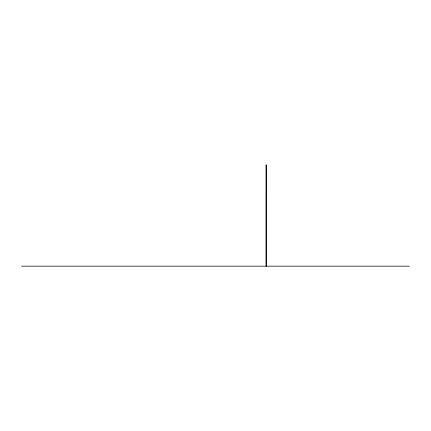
<?xml version="1.0" encoding="UTF-8"?>
<svg xmlns="http://www.w3.org/2000/svg" width="431" height="431" viewBox="0 0 431 431"><rect width="100%" height="100%" fill="white"/><g stroke="black" fill="none" stroke-linecap="round" stroke-linejoin="round"><path stroke-width="0.65" d="M21.55 266.159L409.45 266.159M266.169 164.841L266.153 266.159L266.169 164.841"/></g></svg>
